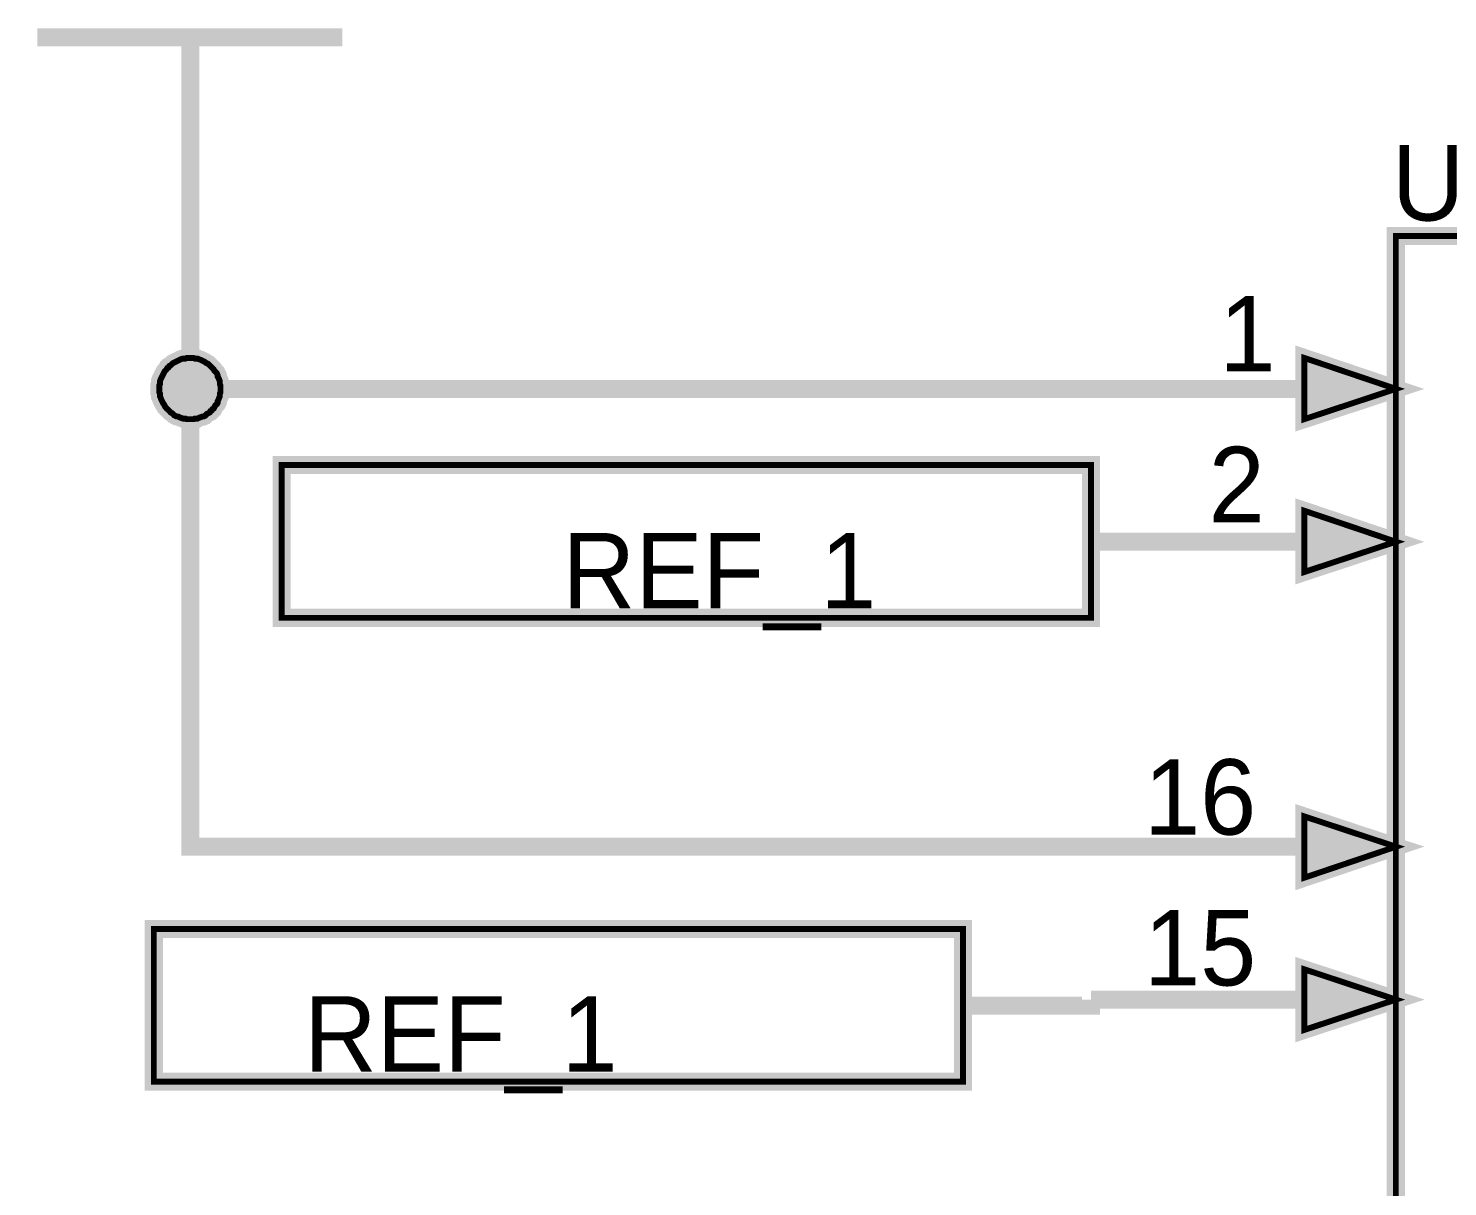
# Model space of a CAD drawing. Header units: millimetres. Extents: x 0 to 800, y 0 to 567.
# Drawn here: x 239.48 to 263.09, y 496.59 to 515.86 of the extents above; entities that cross this region are included whole.
import ezdxf

# ---------------------------------------------------------------- set-up
doc = ezdxf.new("R2010")
doc.units = ezdxf.units.MM
doc.layers.add('Sheet', color=255, linetype='Continuous')

msp = doc.modelspace()

# ---------------------------------------------------------------- linework, layer by layer
at = {"layer": 'Sheet'}
for points, const_width in [([(239.627, 515.709), (244.7, 515.709)], 0.3), ([(242.169, 513.167), (242.169, 515.709)], 0.3), ([(257.154, 502.248), (242.169, 502.248), (242.169, 509.863), (242.169, 513.167)], 0.3), ([(241.654, 509.863), (241.654, 509.886), (241.654, 509.919), (241.665, 509.942), (241.665, 509.964), (241.665, 509.986), (241.676, 510.02), (241.688, 510.042), (241.699, 510.065), (241.71, 510.087), (241.721, 510.11), (241.732, 510.132), (241.744, 510.154), (241.755, 510.165), (241.777, 510.188), (241.788, 510.21), (241.811, 510.221), (241.822, 510.244), (241.844, 510.255), (241.867, 510.277), (241.878, 510.289), (241.9, 510.3), (241.923, 510.311), (241.945, 510.322), (241.968, 510.333), (241.99, 510.345), (242.012, 510.356), (242.046, 510.367), (242.068, 510.367), (242.091, 510.367), (242.113, 510.378), (242.147, 510.378), (242.169, 510.378)], 0.3), ([(241.654, 509.863), (241.654, 509.886), (241.654, 509.919), (241.665, 509.942), (241.665, 509.964), (241.665, 509.986), (241.676, 510.02), (241.688, 510.042), (241.699, 510.065), (241.71, 510.087), (241.721, 510.11), (241.732, 510.132), (241.744, 510.154), (241.755, 510.165), (241.777, 510.188), (241.788, 510.21), (241.811, 510.221), (241.822, 510.244), (241.844, 510.255), (241.867, 510.277), (241.878, 510.289), (241.9, 510.3), (241.923, 510.311), (241.945, 510.322), (241.968, 510.333), (241.99, 510.345), (242.012, 510.356), (242.046, 510.367), (242.068, 510.367), (242.091, 510.367), (242.113, 510.378), (242.147, 510.378), (242.169, 510.378)], 0.3), ([(241.654, 509.863), (241.654, 509.886), (241.654, 509.919), (241.665, 509.942), (241.665, 509.964), (241.665, 509.986), (241.676, 510.02), (241.688, 510.042), (241.699, 510.065), (241.71, 510.087), (241.721, 510.11), (241.732, 510.132), (241.744, 510.154), (241.755, 510.165), (241.777, 510.188), (241.788, 510.21), (241.811, 510.221), (241.822, 510.244), (241.844, 510.255), (241.867, 510.277), (241.878, 510.289), (241.9, 510.3), (241.923, 510.311), (241.945, 510.322), (241.968, 510.333), (241.99, 510.345), (242.012, 510.356), (242.046, 510.367), (242.068, 510.367), (242.091, 510.367), (242.113, 510.378), (242.147, 510.378), (242.169, 510.378)], 0.3), ([(241.654, 509.863), (241.654, 509.886), (241.654, 509.919), (241.665, 509.942), (241.665, 509.964), (241.665, 509.986), (241.676, 510.02), (241.688, 510.042), (241.699, 510.065), (241.71, 510.087), (241.721, 510.11), (241.732, 510.132), (241.744, 510.154), (241.755, 510.165), (241.777, 510.188), (241.788, 510.21), (241.811, 510.221), (241.822, 510.244), (241.844, 510.255), (241.867, 510.277), (241.878, 510.289), (241.9, 510.3), (241.923, 510.311), (241.945, 510.322), (241.968, 510.333), (241.99, 510.345), (242.012, 510.356), (242.046, 510.367), (242.068, 510.367), (242.091, 510.367), (242.113, 510.378), (242.147, 510.378), (242.169, 510.378)], 0.3), ([(242.169, 510.378), (242.169, 510.378)], 0.3), ([(242.169, 510.378), (242.192, 510.378), (242.225, 510.378), (242.248, 510.367), (242.27, 510.367), (242.292, 510.367), (242.315, 510.356), (242.348, 510.345), (242.371, 510.333), (242.393, 510.322), (242.416, 510.311), (242.427, 510.3), (242.449, 510.289), (242.472, 510.277), (242.494, 510.255), (242.505, 510.244), (242.528, 510.221), (242.539, 510.21), (242.561, 510.188), (242.572, 510.165), (242.584, 510.154), (242.606, 510.132), (242.617, 510.11), (242.628, 510.087), (242.628, 510.065), (242.64, 510.042), (242.651, 510.02), (242.662, 509.986), (242.662, 509.964), (242.662, 509.942), (242.673, 509.919), (242.673, 509.886), (242.673, 509.863)], 0.3), ([(242.169, 510.378), (242.169, 510.378)], 0.3), ([(242.169, 510.378), (242.192, 510.378), (242.225, 510.378), (242.248, 510.367), (242.27, 510.367), (242.292, 510.367), (242.315, 510.356), (242.348, 510.345), (242.371, 510.333), (242.393, 510.322), (242.416, 510.311), (242.427, 510.3), (242.449, 510.289), (242.472, 510.277), (242.494, 510.255), (242.505, 510.244), (242.528, 510.221), (242.539, 510.21), (242.561, 510.188), (242.572, 510.165), (242.584, 510.154), (242.606, 510.132), (242.617, 510.11), (242.628, 510.087), (242.628, 510.065), (242.64, 510.042), (242.651, 510.02), (242.662, 509.986), (242.662, 509.964), (242.662, 509.942), (242.673, 509.919), (242.673, 509.886), (242.673, 509.863)], 0.3), ([(242.169, 510.378), (242.169, 510.378)], 0.3), ([(242.169, 510.378), (242.192, 510.378), (242.225, 510.378), (242.248, 510.367), (242.27, 510.367), (242.292, 510.367), (242.315, 510.356), (242.348, 510.345), (242.371, 510.333), (242.393, 510.322), (242.416, 510.311), (242.427, 510.3), (242.449, 510.289), (242.472, 510.277), (242.494, 510.255), (242.505, 510.244), (242.528, 510.221), (242.539, 510.21), (242.561, 510.188), (242.572, 510.165), (242.584, 510.154), (242.606, 510.132), (242.617, 510.11), (242.628, 510.087), (242.628, 510.065), (242.64, 510.042), (242.651, 510.02), (242.662, 509.986), (242.662, 509.964), (242.662, 509.942), (242.673, 509.919), (242.673, 509.886), (242.673, 509.863)], 0.3), ([(242.169, 510.378), (242.169, 510.378)], 0.3), ([(242.169, 510.378), (242.192, 510.378), (242.225, 510.378), (242.248, 510.367), (242.27, 510.367), (242.292, 510.367), (242.315, 510.356), (242.348, 510.345), (242.371, 510.333), (242.393, 510.322), (242.416, 510.311), (242.427, 510.3), (242.449, 510.289), (242.472, 510.277), (242.494, 510.255), (242.505, 510.244), (242.528, 510.221), (242.539, 510.21), (242.561, 510.188), (242.572, 510.165), (242.584, 510.154), (242.606, 510.132), (242.617, 510.11), (242.628, 510.087), (242.628, 510.065), (242.64, 510.042), (242.651, 510.02), (242.662, 509.986), (242.662, 509.964), (242.662, 509.942), (242.673, 509.919), (242.673, 509.886), (242.673, 509.863)], 0.3), ([(241.654, 509.863), (241.654, 509.886), (241.654, 509.919), (241.665, 509.942), (241.665, 509.964), (241.665, 509.986), (241.676, 510.02), (241.688, 510.042), (241.699, 510.065), (241.71, 510.087), (241.721, 510.11), (241.732, 510.132), (241.744, 510.154), (241.755, 510.165), (241.777, 510.188), (241.788, 510.21), (241.811, 510.221), (241.822, 510.244), (241.844, 510.255), (241.867, 510.277), (241.878, 510.289), (241.9, 510.3), (241.923, 510.311), (241.945, 510.322), (241.968, 510.333), (241.99, 510.345), (242.012, 510.356), (242.046, 510.367), (242.068, 510.367), (242.091, 510.367), (242.113, 510.378), (242.147, 510.378), (242.169, 510.378)], 0.0991), ([(241.654, 509.863), (241.654, 509.886), (241.654, 509.919), (241.665, 509.942), (241.665, 509.964), (241.665, 509.986), (241.676, 510.02), (241.688, 510.042), (241.699, 510.065), (241.71, 510.087), (241.721, 510.11), (241.732, 510.132), (241.744, 510.154), (241.755, 510.165), (241.777, 510.188), (241.788, 510.21), (241.811, 510.221), (241.822, 510.244), (241.844, 510.255), (241.867, 510.277), (241.878, 510.289), (241.9, 510.3), (241.923, 510.311), (241.945, 510.322), (241.968, 510.333), (241.99, 510.345), (242.012, 510.356), (242.046, 510.367), (242.068, 510.367), (242.091, 510.367), (242.113, 510.378), (242.147, 510.378), (242.169, 510.378)], 0.0991), ([(241.654, 509.863), (241.654, 509.886), (241.654, 509.919), (241.665, 509.942), (241.665, 509.964), (241.665, 509.986), (241.676, 510.02), (241.688, 510.042), (241.699, 510.065), (241.71, 510.087), (241.721, 510.11), (241.732, 510.132), (241.744, 510.154), (241.755, 510.165), (241.777, 510.188), (241.788, 510.21), (241.811, 510.221), (241.822, 510.244), (241.844, 510.255), (241.867, 510.277), (241.878, 510.289), (241.9, 510.3), (241.923, 510.311), (241.945, 510.322), (241.968, 510.333), (241.99, 510.345), (242.012, 510.356), (242.046, 510.367), (242.068, 510.367), (242.091, 510.367), (242.113, 510.378), (242.147, 510.378), (242.169, 510.378)], 0.0991), ([(241.654, 509.863), (241.654, 509.886), (241.654, 509.919), (241.665, 509.942), (241.665, 509.964), (241.665, 509.986), (241.676, 510.02), (241.688, 510.042), (241.699, 510.065), (241.71, 510.087), (241.721, 510.11), (241.732, 510.132), (241.744, 510.154), (241.755, 510.165), (241.777, 510.188), (241.788, 510.21), (241.811, 510.221), (241.822, 510.244), (241.844, 510.255), (241.867, 510.277), (241.878, 510.289), (241.9, 510.3), (241.923, 510.311), (241.945, 510.322), (241.968, 510.333), (241.99, 510.345), (242.012, 510.356), (242.046, 510.367), (242.068, 510.367), (242.091, 510.367), (242.113, 510.378), (242.147, 510.378), (242.169, 510.378)], 0.0991), ([(242.169, 510.378), (242.169, 510.378)], 0.0991), ([(242.169, 510.378), (242.192, 510.378), (242.225, 510.378), (242.248, 510.367), (242.27, 510.367), (242.292, 510.367), (242.315, 510.356), (242.348, 510.345), (242.371, 510.333), (242.393, 510.322), (242.416, 510.311), (242.427, 510.3), (242.449, 510.289), (242.472, 510.277), (242.494, 510.255), (242.505, 510.244), (242.528, 510.221), (242.539, 510.21), (242.561, 510.188), (242.572, 510.165), (242.584, 510.154), (242.606, 510.132), (242.617, 510.11), (242.628, 510.087), (242.628, 510.065), (242.64, 510.042), (242.651, 510.02), (242.662, 509.986), (242.662, 509.964), (242.662, 509.942), (242.673, 509.919), (242.673, 509.886), (242.673, 509.863)], 0.0991), ([(242.169, 510.378), (242.169, 510.378)], 0.0991), ([(242.169, 510.378), (242.192, 510.378), (242.225, 510.378), (242.248, 510.367), (242.27, 510.367), (242.292, 510.367), (242.315, 510.356), (242.348, 510.345), (242.371, 510.333), (242.393, 510.322), (242.416, 510.311), (242.427, 510.3), (242.449, 510.289), (242.472, 510.277), (242.494, 510.255), (242.505, 510.244), (242.528, 510.221), (242.539, 510.21), (242.561, 510.188), (242.572, 510.165), (242.584, 510.154), (242.606, 510.132), (242.617, 510.11), (242.628, 510.087), (242.628, 510.065), (242.64, 510.042), (242.651, 510.02), (242.662, 509.986), (242.662, 509.964), (242.662, 509.942), (242.673, 509.919), (242.673, 509.886), (242.673, 509.863)], 0.0991), ([(242.169, 510.378), (242.169, 510.378)], 0.0991), ([(242.169, 510.378), (242.192, 510.378), (242.225, 510.378), (242.248, 510.367), (242.27, 510.367), (242.292, 510.367), (242.315, 510.356), (242.348, 510.345), (242.371, 510.333), (242.393, 510.322), (242.416, 510.311), (242.427, 510.3), (242.449, 510.289), (242.472, 510.277), (242.494, 510.255), (242.505, 510.244), (242.528, 510.221), (242.539, 510.21), (242.561, 510.188), (242.572, 510.165), (242.584, 510.154), (242.606, 510.132), (242.617, 510.11), (242.628, 510.087), (242.628, 510.065), (242.64, 510.042), (242.651, 510.02), (242.662, 509.986), (242.662, 509.964), (242.662, 509.942), (242.673, 509.919), (242.673, 509.886), (242.673, 509.863)], 0.0991), ([(242.169, 510.378), (242.169, 510.378)], 0.0991), ([(242.169, 510.378), (242.192, 510.378), (242.225, 510.378), (242.248, 510.367), (242.27, 510.367), (242.292, 510.367), (242.315, 510.356), (242.348, 510.345), (242.371, 510.333), (242.393, 510.322), (242.416, 510.311), (242.427, 510.3), (242.449, 510.289), (242.472, 510.277), (242.494, 510.255), (242.505, 510.244), (242.528, 510.221), (242.539, 510.21), (242.561, 510.188), (242.572, 510.165), (242.584, 510.154), (242.606, 510.132), (242.617, 510.11), (242.628, 510.087), (242.628, 510.065), (242.64, 510.042), (242.651, 510.02), (242.662, 509.986), (242.662, 509.964), (242.662, 509.942), (242.673, 509.919), (242.673, 509.886), (242.673, 509.863)], 0.0991), ([(242.169, 509.359), (242.147, 509.359), (242.113, 509.359), (242.091, 509.37), (242.068, 509.37), (242.046, 509.37), (242.012, 509.382), (241.99, 509.393), (241.968, 509.404), (241.945, 509.404), (241.923, 509.415), (241.9, 509.426), (241.878, 509.449), (241.867, 509.46), (241.844, 509.471), (241.822, 509.494), (241.811, 509.505), (241.788, 509.527), (241.777, 509.538), (241.755, 509.561), (241.744, 509.583), (241.732, 509.606), (241.721, 509.617), (241.71, 509.639), (241.699, 509.662), (241.688, 509.684), (241.676, 509.718), (241.665, 509.74), (241.665, 509.762), (241.665, 509.785), (241.654, 509.807), (241.654, 509.841), (241.654, 509.863)], 0.3), ([(241.654, 509.863), (241.654, 509.863)], 0.3), ([(242.169, 509.359), (242.147, 509.359), (242.113, 509.359), (242.091, 509.37), (242.068, 509.37), (242.046, 509.37), (242.012, 509.382), (241.99, 509.393), (241.968, 509.404), (241.945, 509.404), (241.923, 509.415), (241.9, 509.426), (241.878, 509.449), (241.867, 509.46), (241.844, 509.471), (241.822, 509.494), (241.811, 509.505), (241.788, 509.527), (241.777, 509.538), (241.755, 509.561), (241.744, 509.583), (241.732, 509.606), (241.721, 509.617), (241.71, 509.639), (241.699, 509.662), (241.688, 509.684), (241.676, 509.718), (241.665, 509.74), (241.665, 509.762), (241.665, 509.785), (241.654, 509.807), (241.654, 509.841), (241.654, 509.863)], 0.3), ([(241.654, 509.863), (241.654, 509.863)], 0.3), ([(242.169, 509.359), (242.147, 509.359), (242.113, 509.359), (242.091, 509.37), (242.068, 509.37), (242.046, 509.37), (242.012, 509.382), (241.99, 509.393), (241.968, 509.404), (241.945, 509.404), (241.923, 509.415), (241.9, 509.426), (241.878, 509.449), (241.867, 509.46), (241.844, 509.471), (241.822, 509.494), (241.811, 509.505), (241.788, 509.527), (241.777, 509.538), (241.755, 509.561), (241.744, 509.583), (241.732, 509.606), (241.721, 509.617), (241.71, 509.639), (241.699, 509.662), (241.688, 509.684), (241.676, 509.718), (241.665, 509.74), (241.665, 509.762), (241.665, 509.785), (241.654, 509.807), (241.654, 509.841), (241.654, 509.863)], 0.3), ([(241.654, 509.863), (241.654, 509.863)], 0.3), ([(242.169, 509.359), (242.147, 509.359), (242.113, 509.359), (242.091, 509.37), (242.068, 509.37), (242.046, 509.37), (242.012, 509.382), (241.99, 509.393), (241.968, 509.404), (241.945, 509.404), (241.923, 509.415), (241.9, 509.426), (241.878, 509.449), (241.867, 509.46), (241.844, 509.471), (241.822, 509.494), (241.811, 509.505), (241.788, 509.527), (241.777, 509.538), (241.755, 509.561), (241.744, 509.583), (241.732, 509.606), (241.721, 509.617), (241.71, 509.639), (241.699, 509.662), (241.688, 509.684), (241.676, 509.718), (241.665, 509.74), (241.665, 509.762), (241.665, 509.785), (241.654, 509.807), (241.654, 509.841), (241.654, 509.863)], 0.3), ([(241.654, 509.863), (241.654, 509.863)], 0.3), ([(242.169, 509.359), (242.147, 509.359), (242.113, 509.359), (242.091, 509.37), (242.068, 509.37), (242.046, 509.37), (242.012, 509.382), (241.99, 509.393), (241.968, 509.404), (241.945, 509.404), (241.923, 509.415), (241.9, 509.426), (241.878, 509.449), (241.867, 509.46), (241.844, 509.471), (241.822, 509.494), (241.811, 509.505), (241.788, 509.527), (241.777, 509.538), (241.755, 509.561), (241.744, 509.583), (241.732, 509.606), (241.721, 509.617), (241.71, 509.639), (241.699, 509.662), (241.688, 509.684), (241.676, 509.718), (241.665, 509.74), (241.665, 509.762), (241.665, 509.785), (241.654, 509.807), (241.654, 509.841), (241.654, 509.863)], 0.0991), ([(241.654, 509.863), (241.654, 509.863)], 0.0991), ([(242.169, 509.359), (242.147, 509.359), (242.113, 509.359), (242.091, 509.37), (242.068, 509.37), (242.046, 509.37), (242.012, 509.382), (241.99, 509.393), (241.968, 509.404), (241.945, 509.404), (241.923, 509.415), (241.9, 509.426), (241.878, 509.449), (241.867, 509.46), (241.844, 509.471), (241.822, 509.494), (241.811, 509.505), (241.788, 509.527), (241.777, 509.538), (241.755, 509.561), (241.744, 509.583), (241.732, 509.606), (241.721, 509.617), (241.71, 509.639), (241.699, 509.662), (241.688, 509.684), (241.676, 509.718), (241.665, 509.74), (241.665, 509.762), (241.665, 509.785), (241.654, 509.807), (241.654, 509.841), (241.654, 509.863)], 0.0991), ([(241.654, 509.863), (241.654, 509.863)], 0.0991), ([(242.169, 509.359), (242.147, 509.359), (242.113, 509.359), (242.091, 509.37), (242.068, 509.37), (242.046, 509.37), (242.012, 509.382), (241.99, 509.393), (241.968, 509.404), (241.945, 509.404), (241.923, 509.415), (241.9, 509.426), (241.878, 509.449), (241.867, 509.46), (241.844, 509.471), (241.822, 509.494), (241.811, 509.505), (241.788, 509.527), (241.777, 509.538), (241.755, 509.561), (241.744, 509.583), (241.732, 509.606), (241.721, 509.617), (241.71, 509.639), (241.699, 509.662), (241.688, 509.684), (241.676, 509.718), (241.665, 509.74), (241.665, 509.762), (241.665, 509.785), (241.654, 509.807), (241.654, 509.841), (241.654, 509.863)], 0.0991), ([(241.654, 509.863), (241.654, 509.863)], 0.0991), ([(242.169, 509.359), (242.147, 509.359), (242.113, 509.359), (242.091, 509.37), (242.068, 509.37), (242.046, 509.37), (242.012, 509.382), (241.99, 509.393), (241.968, 509.404), (241.945, 509.404), (241.923, 509.415), (241.9, 509.426), (241.878, 509.449), (241.867, 509.46), (241.844, 509.471), (241.822, 509.494), (241.811, 509.505), (241.788, 509.527), (241.777, 509.538), (241.755, 509.561), (241.744, 509.583), (241.732, 509.606), (241.721, 509.617), (241.71, 509.639), (241.699, 509.662), (241.688, 509.684), (241.676, 509.718), (241.665, 509.74), (241.665, 509.762), (241.665, 509.785), (241.654, 509.807), (241.654, 509.841), (241.654, 509.863)], 0.0991), ([(241.654, 509.863), (241.654, 509.863)], 0.0991), ([(242.169, 509.863), (257.154, 509.863)], 0.3), ([(242.673, 509.863), (242.673, 509.841), (242.673, 509.807), (242.662, 509.785), (242.662, 509.762), (242.662, 509.74), (242.651, 509.718), (242.64, 509.684), (242.628, 509.662), (242.628, 509.639), (242.617, 509.617), (242.606, 509.606), (242.584, 509.583), (242.572, 509.561), (242.561, 509.538), (242.539, 509.527), (242.528, 509.505), (242.505, 509.494), (242.494, 509.471), (242.472, 509.46), (242.449, 509.449), (242.427, 509.426), (242.416, 509.415), (242.393, 509.404), (242.371, 509.404), (242.348, 509.393), (242.315, 509.382), (242.292, 509.37), (242.27, 509.37), (242.248, 509.37), (242.225, 509.359), (242.192, 509.359), (242.169, 509.359)], 0.3), ([(242.673, 509.863), (242.673, 509.841), (242.673, 509.807), (242.662, 509.785), (242.662, 509.762), (242.662, 509.74), (242.651, 509.718), (242.64, 509.684), (242.628, 509.662), (242.628, 509.639), (242.617, 509.617), (242.606, 509.606), (242.584, 509.583), (242.572, 509.561), (242.561, 509.538), (242.539, 509.527), (242.528, 509.505), (242.505, 509.494), (242.494, 509.471), (242.472, 509.46), (242.449, 509.449), (242.427, 509.426), (242.416, 509.415), (242.393, 509.404), (242.371, 509.404), (242.348, 509.393), (242.315, 509.382), (242.292, 509.37), (242.27, 509.37), (242.248, 509.37), (242.225, 509.359), (242.192, 509.359), (242.169, 509.359)], 0.3), ([(242.673, 509.863), (242.673, 509.841), (242.673, 509.807), (242.662, 509.785), (242.662, 509.762), (242.662, 509.74), (242.651, 509.718), (242.64, 509.684), (242.628, 509.662), (242.628, 509.639), (242.617, 509.617), (242.606, 509.606), (242.584, 509.583), (242.572, 509.561), (242.561, 509.538), (242.539, 509.527), (242.528, 509.505), (242.505, 509.494), (242.494, 509.471), (242.472, 509.46), (242.449, 509.449), (242.427, 509.426), (242.416, 509.415), (242.393, 509.404), (242.371, 509.404), (242.348, 509.393), (242.315, 509.382), (242.292, 509.37), (242.27, 509.37), (242.248, 509.37), (242.225, 509.359), (242.192, 509.359), (242.169, 509.359)], 0.3), ([(242.673, 509.863), (242.673, 509.841), (242.673, 509.807), (242.662, 509.785), (242.662, 509.762), (242.662, 509.74), (242.651, 509.718), (242.64, 509.684), (242.628, 509.662), (242.628, 509.639), (242.617, 509.617), (242.606, 509.606), (242.584, 509.583), (242.572, 509.561), (242.561, 509.538), (242.539, 509.527), (242.528, 509.505), (242.505, 509.494), (242.494, 509.471), (242.472, 509.46), (242.449, 509.449), (242.427, 509.426), (242.416, 509.415), (242.393, 509.404), (242.371, 509.404), (242.348, 509.393), (242.315, 509.382), (242.292, 509.37), (242.27, 509.37), (242.248, 509.37), (242.225, 509.359), (242.192, 509.359), (242.169, 509.359)], 0.3), ([(242.673, 509.863), (242.673, 509.841), (242.673, 509.807), (242.662, 509.785), (242.662, 509.762), (242.662, 509.74), (242.651, 509.718), (242.64, 509.684), (242.628, 509.662), (242.628, 509.639), (242.617, 509.617), (242.606, 509.606), (242.584, 509.583), (242.572, 509.561), (242.561, 509.538), (242.539, 509.527), (242.528, 509.505), (242.505, 509.494), (242.494, 509.471), (242.472, 509.46), (242.449, 509.449), (242.427, 509.426), (242.416, 509.415), (242.393, 509.404), (242.371, 509.404), (242.348, 509.393), (242.315, 509.382), (242.292, 509.37), (242.27, 509.37), (242.248, 509.37), (242.225, 509.359), (242.192, 509.359), (242.169, 509.359)], 0.0991), ([(242.673, 509.863), (242.673, 509.841), (242.673, 509.807), (242.662, 509.785), (242.662, 509.762), (242.662, 509.74), (242.651, 509.718), (242.64, 509.684), (242.628, 509.662), (242.628, 509.639), (242.617, 509.617), (242.606, 509.606), (242.584, 509.583), (242.572, 509.561), (242.561, 509.538), (242.539, 509.527), (242.528, 509.505), (242.505, 509.494), (242.494, 509.471), (242.472, 509.46), (242.449, 509.449), (242.427, 509.426), (242.416, 509.415), (242.393, 509.404), (242.371, 509.404), (242.348, 509.393), (242.315, 509.382), (242.292, 509.37), (242.27, 509.37), (242.248, 509.37), (242.225, 509.359), (242.192, 509.359), (242.169, 509.359)], 0.0991), ([(242.673, 509.863), (242.673, 509.841), (242.673, 509.807), (242.662, 509.785), (242.662, 509.762), (242.662, 509.74), (242.651, 509.718), (242.64, 509.684), (242.628, 509.662), (242.628, 509.639), (242.617, 509.617), (242.606, 509.606), (242.584, 509.583), (242.572, 509.561), (242.561, 509.538), (242.539, 509.527), (242.528, 509.505), (242.505, 509.494), (242.494, 509.471), (242.472, 509.46), (242.449, 509.449), (242.427, 509.426), (242.416, 509.415), (242.393, 509.404), (242.371, 509.404), (242.348, 509.393), (242.315, 509.382), (242.292, 509.37), (242.27, 509.37), (242.248, 509.37), (242.225, 509.359), (242.192, 509.359), (242.169, 509.359)], 0.0991), ([(242.673, 509.863), (242.673, 509.841), (242.673, 509.807), (242.662, 509.785), (242.662, 509.762), (242.662, 509.74), (242.651, 509.718), (242.64, 509.684), (242.628, 509.662), (242.628, 509.639), (242.617, 509.617), (242.606, 509.606), (242.584, 509.583), (242.572, 509.561), (242.561, 509.538), (242.539, 509.527), (242.528, 509.505), (242.505, 509.494), (242.494, 509.471), (242.472, 509.46), (242.449, 509.449), (242.427, 509.426), (242.416, 509.415), (242.393, 509.404), (242.371, 509.404), (242.348, 509.393), (242.315, 509.382), (242.292, 509.37), (242.27, 509.37), (242.248, 509.37), (242.225, 509.359), (242.192, 509.359), (242.169, 509.359)], 0.0991), ([(242.673, 509.863), (242.673, 509.863), (242.673, 509.863), (242.673, 509.863), (242.673, 509.863), (242.673, 509.863), (242.673, 509.863), (242.673, 509.863), (242.673, 509.863), (242.673, 509.863), (242.673, 509.863), (242.673, 509.863), (242.673, 509.863), (242.673, 509.863), (242.673, 509.863), (242.673, 509.863), (242.673, 509.863), (242.673, 509.863), (242.673, 509.863), (242.673, 509.863), (242.673, 509.863), (242.673, 509.863), (242.673, 509.863), (242.673, 509.863), (242.673, 509.863), (242.673, 509.863), (242.673, 509.863), (242.673, 509.863), (242.673, 509.863), (242.673, 509.863), (242.673, 509.863), (242.673, 509.863), (242.673, 509.863)], 0.3), ([(242.673, 509.863), (242.673, 509.863)], 0.3), ([(242.673, 509.863), (242.673, 509.863), (242.673, 509.863), (242.673, 509.863), (242.673, 509.863), (242.673, 509.863), (242.673, 509.863), (242.673, 509.863), (242.673, 509.863), (242.673, 509.863), (242.673, 509.863), (242.673, 509.863), (242.673, 509.863), (242.673, 509.863), (242.673, 509.863), (242.673, 509.863), (242.673, 509.863), (242.673, 509.863), (242.673, 509.863), (242.673, 509.863), (242.673, 509.863), (242.673, 509.863), (242.673, 509.863), (242.673, 509.863), (242.673, 509.863), (242.673, 509.863), (242.673, 509.863), (242.673, 509.863), (242.673, 509.863), (242.673, 509.863), (242.673, 509.863), (242.673, 509.863), (242.673, 509.863)], 0.3), ([(242.673, 509.863), (242.673, 509.863)], 0.3), ([(242.673, 509.863), (242.673, 509.863), (242.673, 509.863), (242.673, 509.863), (242.673, 509.863), (242.673, 509.863), (242.673, 509.863), (242.673, 509.863), (242.673, 509.863), (242.673, 509.863), (242.673, 509.863), (242.673, 509.863), (242.673, 509.863), (242.673, 509.863), (242.673, 509.863), (242.673, 509.863), (242.673, 509.863), (242.673, 509.863), (242.673, 509.863), (242.673, 509.863), (242.673, 509.863), (242.673, 509.863), (242.673, 509.863), (242.673, 509.863), (242.673, 509.863), (242.673, 509.863), (242.673, 509.863), (242.673, 509.863), (242.673, 509.863), (242.673, 509.863), (242.673, 509.863), (242.673, 509.863), (242.673, 509.863)], 0.3), ([(242.673, 509.863), (242.673, 509.863)], 0.3), ([(242.673, 509.863), (242.673, 509.863), (242.673, 509.863), (242.673, 509.863), (242.673, 509.863), (242.673, 509.863), (242.673, 509.863), (242.673, 509.863), (242.673, 509.863), (242.673, 509.863), (242.673, 509.863), (242.673, 509.863), (242.673, 509.863), (242.673, 509.863), (242.673, 509.863), (242.673, 509.863), (242.673, 509.863), (242.673, 509.863), (242.673, 509.863), (242.673, 509.863), (242.673, 509.863), (242.673, 509.863), (242.673, 509.863), (242.673, 509.863), (242.673, 509.863), (242.673, 509.863), (242.673, 509.863), (242.673, 509.863), (242.673, 509.863), (242.673, 509.863), (242.673, 509.863), (242.673, 509.863), (242.673, 509.863)], 0.3), ([(242.673, 509.863), (242.673, 509.863)], 0.3), ([(242.673, 509.863), (242.673, 509.863), (242.673, 509.863), (242.673, 509.863), (242.673, 509.863), (242.673, 509.863), (242.673, 509.863), (242.673, 509.863), (242.673, 509.863), (242.673, 509.863), (242.673, 509.863), (242.673, 509.863), (242.673, 509.863), (242.673, 509.863), (242.673, 509.863), (242.673, 509.863), (242.673, 509.863), (242.673, 509.863), (242.673, 509.863), (242.673, 509.863), (242.673, 509.863), (242.673, 509.863), (242.673, 509.863), (242.673, 509.863), (242.673, 509.863), (242.673, 509.863), (242.673, 509.863), (242.673, 509.863), (242.673, 509.863), (242.673, 509.863), (242.673, 509.863), (242.673, 509.863), (242.673, 509.863)], 0.0991), ([(242.673, 509.863), (242.673, 509.863)], 0.0991), ([(242.673, 509.863), (242.673, 509.863), (242.673, 509.863), (242.673, 509.863), (242.673, 509.863), (242.673, 509.863), (242.673, 509.863), (242.673, 509.863), (242.673, 509.863), (242.673, 509.863), (242.673, 509.863), (242.673, 509.863), (242.673, 509.863), (242.673, 509.863), (242.673, 509.863), (242.673, 509.863), (242.673, 509.863), (242.673, 509.863), (242.673, 509.863), (242.673, 509.863), (242.673, 509.863), (242.673, 509.863), (242.673, 509.863), (242.673, 509.863), (242.673, 509.863), (242.673, 509.863), (242.673, 509.863), (242.673, 509.863), (242.673, 509.863), (242.673, 509.863), (242.673, 509.863), (242.673, 509.863), (242.673, 509.863)], 0.0991), ([(242.673, 509.863), (242.673, 509.863)], 0.0991), ([(242.673, 509.863), (242.673, 509.863), (242.673, 509.863), (242.673, 509.863), (242.673, 509.863), (242.673, 509.863), (242.673, 509.863), (242.673, 509.863), (242.673, 509.863), (242.673, 509.863), (242.673, 509.863), (242.673, 509.863), (242.673, 509.863), (242.673, 509.863), (242.673, 509.863), (242.673, 509.863), (242.673, 509.863), (242.673, 509.863), (242.673, 509.863), (242.673, 509.863), (242.673, 509.863), (242.673, 509.863), (242.673, 509.863), (242.673, 509.863), (242.673, 509.863), (242.673, 509.863), (242.673, 509.863), (242.673, 509.863), (242.673, 509.863), (242.673, 509.863), (242.673, 509.863), (242.673, 509.863), (242.673, 509.863)], 0.0991), ([(242.673, 509.863), (242.673, 509.863)], 0.0991), ([(242.673, 509.863), (242.673, 509.863), (242.673, 509.863), (242.673, 509.863), (242.673, 509.863), (242.673, 509.863), (242.673, 509.863), (242.673, 509.863), (242.673, 509.863), (242.673, 509.863), (242.673, 509.863), (242.673, 509.863), (242.673, 509.863), (242.673, 509.863), (242.673, 509.863), (242.673, 509.863), (242.673, 509.863), (242.673, 509.863), (242.673, 509.863), (242.673, 509.863), (242.673, 509.863), (242.673, 509.863), (242.673, 509.863), (242.673, 509.863), (242.673, 509.863), (242.673, 509.863), (242.673, 509.863), (242.673, 509.863), (242.673, 509.863), (242.673, 509.863), (242.673, 509.863), (242.673, 509.863), (242.673, 509.863)], 0.0991), ([(242.673, 509.863), (242.673, 509.863)], 0.0991), ([(262.228, 509.863), (257.154, 509.863)], 0.3), ([(262.228, 507.321), (257.154, 507.321)], 0.3), ([(262.228, 502.248), (257.154, 502.248)], 0.3), ([(255.026, 499.604), (257.154, 499.604), (257.154, 499.705)], 0.3), ([(262.228, 499.705), (257.154, 499.705)], 0.3)]:
    msp.add_lwpolyline(points, dxfattribs=dict(at, const_width=const_width))
for points, const_width in [([(262.228, 512.405), (282.555, 512.405), (282.555, 476.847), (262.228, 476.847), (262.228, 512.405)], 0.3), ([(262.228, 512.405), (262.228, 476.847), (282.555, 476.847), (282.555, 512.405), (262.228, 512.405), (262.228, 512.405)], 0.0991), ([(260.704, 510.378), (262.228, 509.863), (260.704, 509.359), (260.704, 510.378)], 0.3), ([(260.704, 510.378), (262.228, 509.863), (260.704, 509.359), (260.704, 510.378)], 0.0991), ([(243.692, 506.055), (243.692, 508.598), (257.154, 508.598), (257.154, 506.055), (243.692, 506.055)], 0.3), ([(243.692, 508.598), (243.692, 506.055), (257.154, 506.055), (257.154, 508.598), (243.692, 508.598), (243.692, 508.598)], 0.0991), ([(260.704, 507.836), (262.228, 507.321), (260.704, 506.817), (260.704, 507.836)], 0.3), ([(260.704, 507.836), (262.228, 507.321), (260.704, 506.817), (260.704, 507.836)], 0.0991), ([(260.704, 502.752), (262.228, 502.248), (260.704, 501.732), (260.704, 502.752)], 0.3), ([(260.704, 502.752), (262.228, 502.248), (260.704, 501.732), (260.704, 502.752)], 0.0991), ([(241.564, 498.339), (241.564, 500.881), (255.026, 500.881), (255.026, 498.339), (241.564, 498.339)], 0.3), ([(241.564, 500.881), (241.564, 498.339), (255.026, 498.339), (255.026, 500.881), (241.564, 500.881), (241.564, 500.881)], 0.0991), ([(260.704, 500.209), (262.228, 499.705), (260.704, 499.201), (260.704, 500.209)], 0.3), ([(260.704, 500.209), (262.228, 499.705), (260.704, 499.201), (260.704, 500.209)], 0.0991)]:
    msp.add_lwpolyline(points, close=True, dxfattribs=dict(at, const_width=const_width))
at = {"layer": 'Sheet', "const_width": 0.508}
msp.add_lwpolyline([(241.906, 509.875, 1), (242.414, 509.875, 1)], format="xyb", close=True, dxfattribs=at)
at = {"layer": 'Sheet'}
for points in [[(260.653, 509.298), (262.383, 509.875), (260.653, 510.452)], [(260.653, 506.758), (262.383, 507.335), (260.653, 507.912)], [(260.653, 501.678), (262.383, 502.255), (260.653, 502.832)], [(260.653, 499.138), (262.383, 499.715), (260.653, 500.292)]]:
    msp.add_solid(points, dxfattribs=at)

# ---------------------------------------------------------------- texts
for s, height, p in [('U2', 1.2543, (262.16, 512.663)), ('1', 1.254, (259.293, 510.154)), ('2', 1.254, (259.114, 507.646)), ('REF_1', 1.2543, (248.363, 506.212)), ('16', 1.2543, (258.039, 502.449)), ('15', 1.2543, (258.039, 499.94)), ('REF_1', 1.2543, (244.062, 498.507))]:
    msp.add_text(s, height=height, dxfattribs=at).set_placement(p)

doc.saveas('drawing.dxf')
